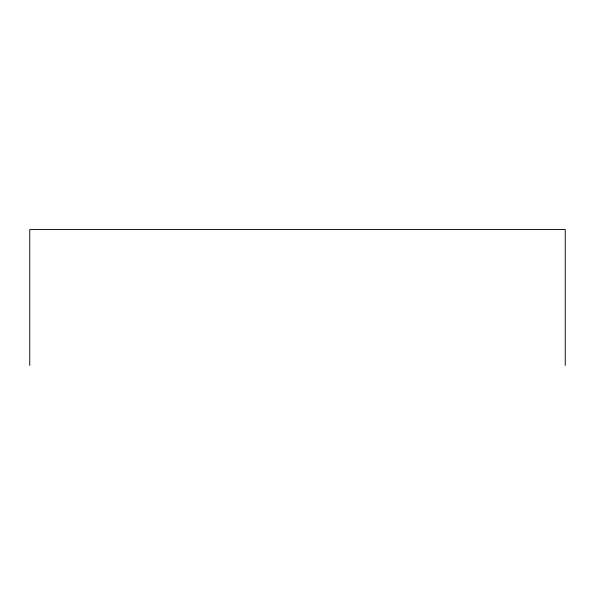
<?xml version="1.0" encoding="UTF-8"?>
<svg xmlns="http://www.w3.org/2000/svg" width="595" height="595" viewBox="0 0 595 595"><rect width="100%" height="100%" fill="white"/><g stroke="black" fill="none" stroke-linecap="round" stroke-linejoin="round"><path stroke-width="0.89" d="M565.25 365.464L565.25 229.536L29.75 229.536L29.75 365.464"/></g></svg>
